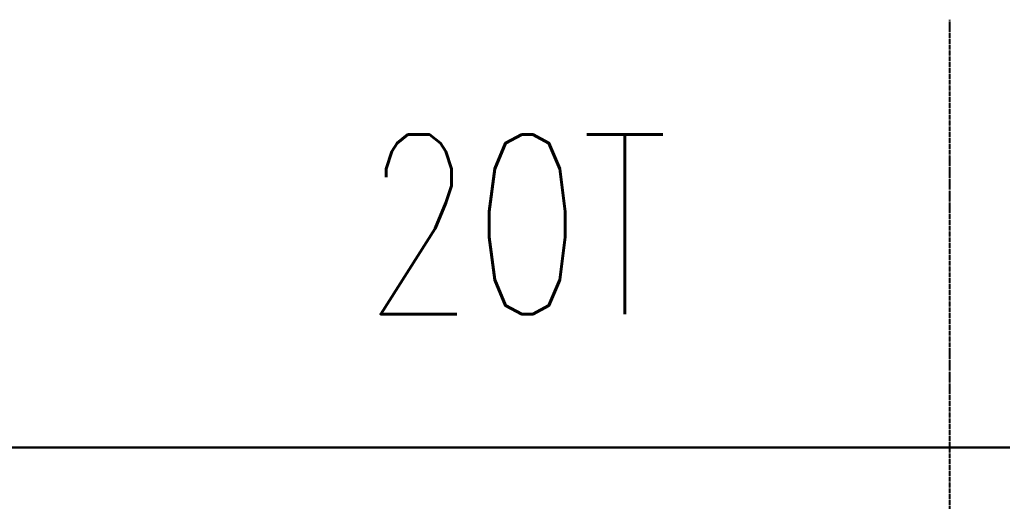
# Model space of a CAD drawing. Extents: x -1899985 to 1774885, y 556286 to 2175695.
# Drawn here: x -1129112 to -1120958, y 585512 to 589505 of the extents above; entities that cross this region are included whole.
import ezdxf

# ---------------------------------------------------------------- set-up
doc = ezdxf.new("R2010")
doc.units = 0
doc.header["$LTSCALE"] = 10
doc.header["$MEASUREMENT"] = 0
for name, pattern in [('20剖面图$0$__DASH', [0.35, 0.25, -0.1]), ('20剖面图$0$DASH', [0.35, 0.25, -0.1]), ('20剖面图$0$DOTE', [2.42, 2, -0.2, 0.02, -0.2])]:
    doc.linetypes.add(name, pattern=pattern)
for name, color, linetype in [('20剖面图$0$A-AXIS-DOTE', 14, '20剖面图$0$DOTE'), ('20剖面图$0$A-LIN-V', 9, 'Continuous'), ('A-LIN-V', 9, 'Continuous')]:
    doc.layers.add(name, color=color, linetype=linetype)
doc.styles.add('20剖面图$0$A-STANDARD', font='SIMPLEX', dxfattribs={"bigfont": 'GBCBIG'})

# ---------------------------------------------------------------- blocks, each defined once
blk = doc.blocks.new('20剖面图$0$23423wer')
at = {"color": 1, "linetype": '20剖面图$0$DASH', "style": '20剖面图$0$A-STANDARD', "width": 0.705882}
blk.add_text('20T', height=1094.76, dxfattribs=at).set_placement((-1670578.3, 546945.3))
blk = doc.blocks.new('20剖面图')
at = {"layer": '20剖面图$0$A-AXIS-DOTE', "ltscale": 2}
blk.add_line((-1121395, 562443.9), (-1121395, 589505.1), dxfattribs=at)
at = {"layer": '20剖面图$0$A-AXIS-DOTE', "linetype": '20剖面图$0$__DASH', "ltscale": 2}
blk.add_line((-1044824.9, 585957.5), (-1146664.3, 585957.5), dxfattribs=at)
at = {"layer": '20剖面图$0$A-LIN-V'}
blk.add_line((-1138532.2, 585957.5), (-1054736.2, 585957.5), dxfattribs=at)
at = {"xscale": 1.35874988235309, "yscale": 1.35874988235309, "zscale": 1.35874988235309}
blk.add_blockref('20剖面图$0$23423wer', (1143648.1, -156096.8), dxfattribs=at)

msp = doc.modelspace()

# ---------------------------------------------------------------- block references
at = {"layer": 'A-LIN-V'}
msp.add_blockref('20剖面图', (0, 0), dxfattribs=at)

doc.saveas('drawing.dxf')
